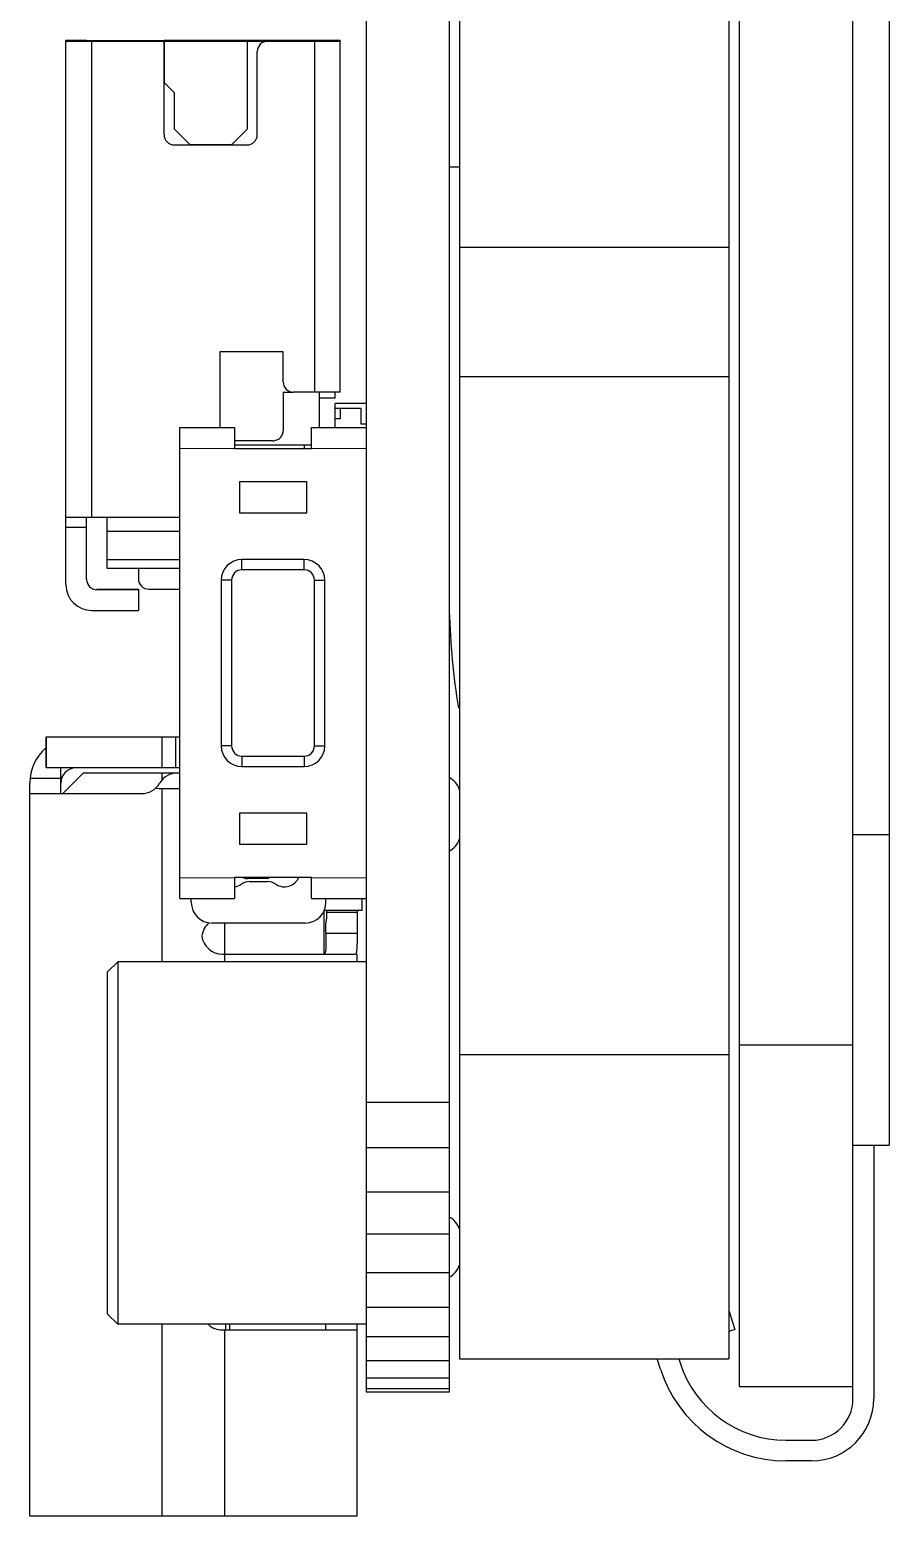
# Model space of a CAD drawing. Header units: inches. Extents: x -13 to 119, y -33 to 44.
# Drawn here: x -13 to -4.7, y -12.14 to 2.22 of the extents above; entities that cross this region are included whole.
import ezdxf

# ---------------------------------------------------------------- set-up
doc = ezdxf.new("R2010")
doc.units = ezdxf.units.IN
doc.header["$LTSCALE"] = 1.21
doc.header["$MEASUREMENT"] = 0
doc.layers.get('0').update_dxf_attribs({"linetype": 'CONTINUOUS'})

msp = doc.modelspace()

# ---------------------------------------------------------------- linework, layer by layer
at = {"color": 7, "linetype": 'Continuous'}
for p, q in [((-9.755, 25.447), (-9.755, -10.94)), ((-8.955, 25.447), (-8.955, -10.94)), ((-8.855, 25.322), (-8.855, -10.617)), ((-6.255, 25.322), (-6.255, -10.617)), ((-6.155, 25.397), (-6.155, -10.883)), ((-5.055, -11.003), (-5.055, 25.397)), ((-4.705, 25.097), (-4.705, -8.553)), ((-12.655, -3.138), (-12.655, 2.117)), ((-12.455, 2.117), (-12.655, 2.117)), ((-12.655, 2.111), (-12.455, 2.11)), ((-12.455, 2.117), (-12.355, 2.117)), ((-12.455, 2.117), (-12.455, 2.111)), ((-12.455, 2.11), (-11.707, 2.11)), ((-12.425, 2.117), (-12.175, 2.117)), ((-12.425, 2.117), (-12.425, 2.111)), ((-12.405, 2.117), (-12.175, 2.117)), ((-12.405, -2.49), (-12.405, 2.11)), ((-12.355, 2.117), (-11.705, 2.117)), ((-12.175, 2.117), (-11.205, 2.117)), ((-12.175, 2.117), (-12.175, 2.111)), ((-11.707, 2.111), (-11.705, 2.111)), ((-11.707, 1.208), (-11.707, 2.11)), ((-10.905, 2.117), (-11.705, 2.117)), ((-11.705, 2.117), (-11.705, 2.117)), ((-11.705, 2.11), (-10.905, 2.11)), ((-11.705, 2.11), (-11.705, 1.71)), ((-11.305, 2.117), (-11.31, 2.111)), ((-10.205, 2.117), (-11.305, 2.117)), ((-11.305, 2.117), (-11.305, 2.111)), ((-10.755, 2.117), (-11.205, 2.117)), ((-11.205, 2.116), (-10.304, 2.116)), ((-11.205, 2.116), (-11.205, 2.116)), ((-11.205, 2.115), (-10.304, 2.115)), ((-11.205, 2.115), (-10.304, 2.115)), ((-11.205, 2.115), (-11.205, 2.114)), ((-11.205, 2.115), (-11.205, 2.115)), ((-11.205, 2.114), (-10.304, 2.114)), ((-11.205, 2.114), (-11.205, 2.114)), ((-11.205, 2.113), (-10.304, 2.113)), ((-11.205, 2.113), (-10.304, 2.113)), ((-11.205, 2.113), (-11.205, 2.112)), ((-11.205, 2.113), (-11.205, 2.113)), ((-11.205, 2.112), (-10.304, 2.112)), ((-11.205, 2.112), (-10.304, 2.112)), ((-11.205, 2.112), (-11.205, 2.111)), ((-11.205, 2.112), (-11.205, 2.112)), ((-11.205, 2.111), (-10.304, 2.111)), ((-10.304, 2.117), (-10.905, 2.117)), ((-10.905, 2.117), (-10.905, 2.117)), ((-10.905, 2.111), (-10.707, 2.111)), ((-10.905, 2.11), (-10.905, 1.26)), ((-10.807, 1.208), (-10.807, 2.01)), ((-10.755, 2.117), (-10.705, 2.117)), ((-10.707, 2.11), (-10.255, 2.11)), ((-10.405, 2.117), (-10.705, 2.117)), ((-10.405, 2.117), (-10.355, 2.117)), ((-10.183, 2.117), (-10.355, 2.117)), ((-10.304, 2.116), (-10.304, 2.116)), ((-10.304, 2.115), (-10.304, 2.115)), ((-10.304, 2.115), (-10.304, 2.114)), ((-10.304, 2.114), (-10.304, 2.114)), ((-10.304, 2.113), (-10.304, 2.113)), ((-10.304, 2.113), (-10.304, 2.112)), ((-10.304, 2.112), (-10.304, 2.112)), ((-10.304, 2.112), (-10.304, 2.111)), ((-10.255, 2.11), (-10.005, 2.111)), ((-10.255, 2.11), (-10.255, -1.28)), ((-10.205, 2.116), (-10.205, 2.117)), ((-10.055, 2.116), (-10.205, 2.116)), ((-10.205, 2.111), (-10.203, 2.111)), ((-10.183, 2.117), (-10.155, 2.117)), ((-10.005, 2.116), (-10.155, 2.116)), ((-10.155, 2.116), (-10.155, 2.116)), ((-10.055, 2.111), (-10.055, 2.116)), ((-10.005, 2.116), (-10.005, 2.111)), ((-10.005, -1.279), (-10.005, 2.111)), ((-11.705, 1.71), (-11.605, 1.61)), ((-11.605, 1.26), (-11.605, 1.61)), ((-11.605, 1.26), (-11.455, 1.11)), ((-11.055, 1.11), (-10.905, 1.26)), ((-11.607, 1.108), (-10.907, 1.108)), ((-11.055, 1.11), (-11.455, 1.11)), ((-8.955, 0.897), (-8.855, 0.897)), ((-8.855, 0.122), (-6.255, 0.122)), ((-10.557, -0.89), (-11.167, -0.89)), ((-11.167, -0.89), (-11.167, -1.621)), ((-10.557, -1.18), (-10.557, -0.89)), ((-8.855, -1.128), (-6.255, -1.128)), ((-10.557, -1.279), (-10.458, -1.279)), ((-10.557, -1.279), (-10.557, -1.652)), ((-10.255, -1.28), (-10.457, -1.28)), ((-10.005, -1.279), (-10.255, -1.28)), ((-10.205, -1.621), (-10.205, -1.28)), ((-10.055, -1.339), (-10.055, -1.279)), ((-10.055, -1.339), (-10.205, -1.339)), ((-9.755, -1.389), (-10.055, -1.389)), ((-10.055, -1.621), (-10.055, -1.389)), ((-9.805, -1.439), (-10.055, -1.439)), ((-10.005, -1.539), (-10.055, -1.539)), ((-10.005, -1.439), (-10.005, -1.539)), ((-9.805, -1.589), (-9.805, -1.439)), ((-11.555, -1.621), (-11.027, -1.621)), ((-11.555, -6.171), (-11.555, -1.621)), ((-11.027, -1.621), (-11.027, -1.828)), ((-10.282, -1.621), (-9.755, -1.621)), ((-10.282, -1.828), (-10.282, -1.621)), ((-9.755, -1.589), (-9.805, -1.589)), ((-11.555, -1.821), (-11.027, -1.824)), ((-10.657, -1.749), (-11.027, -1.749)), ((-11.027, -1.789), (-10.282, -1.789)), ((-11.027, -1.824), (-10.282, -1.824)), ((-10.355, -1.789), (-10.355, -1.824)), ((-10.282, -1.824), (-9.755, -1.821)), ((-10.33, -2.146), (-10.98, -2.146)), ((-10.98, -2.146), (-10.98, -2.446)), ((-10.33, -2.446), (-10.33, -2.146)), ((-12.425, -2.49), (-12.655, -2.489)), ((-12.455, -3.088), (-12.455, -2.49)), ((-11.555, -2.49), (-12.425, -2.49)), ((-12.255, -2.983), (-12.255, -2.489)), ((-10.98, -2.446), (-10.33, -2.446)), ((-12.455, -2.588), (-12.655, -2.588)), ((-12.255, -2.624), (-11.555, -2.624)), ((-11.555, -2.898), (-12.255, -2.898)), ((-11.555, -2.983), (-12.255, -2.983)), ((-11.955, -2.983), (-11.955, -3.083)), ((-10.355, -2.896), (-10.955, -2.896)), ((-10.955, -2.996), (-10.955, -2.896)), ((-10.355, -2.996), (-10.955, -2.996)), ((-10.355, -2.996), (-10.355, -2.896)), ((-11.055, -3.096), (-11.155, -3.096)), ((-11.155, -3.096), (-11.155, -4.696)), ((-11.055, -3.096), (-11.055, -4.696)), ((-10.255, -3.096), (-10.155, -3.096)), ((-10.255, -4.696), (-10.255, -3.096)), ((-10.155, -4.696), (-10.155, -3.096)), ((-12.355, -3.184), (-11.955, -3.184)), ((-12.355, -3.184), (-12.355, -3.188)), ((-11.955, -3.188), (-12.355, -3.188)), ((-11.955, -3.184), (-11.955, -3.388)), ((-11.855, -3.183), (-11.555, -3.183)), ((-12.405, -3.388), (-11.955, -3.388)), ((-12.847, -4.608), (-11.555, -4.608)), ((-12.847, -4.608), (-12.847, -4.908)), ((-12.844, -4.908), (-12.844, -4.608)), ((-11.724, -4.908), (-11.724, -4.608)), ((-11.594, -4.908), (-11.594, -4.608)), ((-11.055, -4.696), (-11.155, -4.696)), ((-10.255, -4.696), (-10.155, -4.696)), ((-10.955, -4.796), (-10.355, -4.796)), ((-10.955, -4.796), (-10.955, -4.896)), ((-10.355, -4.796), (-10.355, -4.896)), ((-13.001, -5.007), (-12.695, -5.007)), ((-11.555, -4.908), (-12.847, -4.908)), ((-12.704, -5.157), (-12.704, -4.908)), ((-12.484, -4.957), (-12.684, -5.157)), ((-12.484, -4.957), (-12.684, -5.157)), ((-12.484, -4.957), (-11.555, -4.958)), ((-11.724, -5.022), (-11.724, -4.958)), ((-10.955, -4.896), (-10.355, -4.896)), ((-13.004, -12.137), (-13.004, -5.057)), ((-13.004, -5.157), (-12.704, -5.158)), ((-12.704, -5.158), (-11.924, -5.158)), ((-11.724, -5.108), (-11.555, -5.108)), ((-11.724, -6.781), (-11.724, -5.108)), ((-10.33, -5.346), (-10.98, -5.346)), ((-10.98, -5.346), (-10.98, -5.646)), ((-10.33, -5.646), (-10.33, -5.346)), ((-5.055, -5.553), (-4.705, -5.553)), ((-10.98, -5.646), (-10.33, -5.646)), ((-11.555, -5.971), (-11.027, -5.967)), ((-11.027, -5.964), (-11.027, -6.171)), ((-10.282, -5.967), (-11.027, -5.967)), ((-10.694, -5.978), (-10.894, -5.978)), ((-10.878, -6.008), (-10.71, -6.008)), ((-10.282, -6.171), (-10.282, -5.964)), ((-10.282, -5.967), (-9.755, -5.971)), ((-11.555, -6.171), (-11.027, -6.171)), ((-11.444, -6.208), (-11.444, -6.171)), ((-10.282, -6.171), (-9.755, -6.171)), ((-10.144, -6.208), (-10.144, -6.171)), ((-9.794, -6.288), (-9.794, -6.171)), ((-10.164, -6.291), (-10.164, -6.708)), ((-9.794, -6.288), (-10.163, -6.288)), ((-10.134, -6.36), (-10.134, -6.287)), ((-9.844, -6.307), (-10.134, -6.307)), ((-9.844, -6.288), (-9.844, -6.507)), ((-10.344, -6.408), (-11.244, -6.408)), ((-11.124, -6.408), (-11.124, -6.781)), ((-10.144, -6.416), (-10.134, -6.36)), ((-10.144, -6.507), (-10.144, -6.407)), ((-10.144, -6.507), (-9.844, -6.507)), ((-11.144, -6.708), (-9.86, -6.708)), ((-9.844, -6.781), (-9.844, -6.707)), ((-12.255, -6.881), (-12.155, -6.781)), ((-12.255, -6.881), (-12.255, -10.181)), ((-9.755, -6.781), (-12.155, -6.781)), ((-12.155, -6.781), (-12.155, -10.281)), ((-6.155, -7.583), (-5.055, -7.583)), ((-8.855, -7.678), (-6.255, -7.678)), ((-8.955, -8.141), (-9.755, -8.141)), ((-8.955, -8.579), (-9.755, -8.579)), ((-5.055, -8.553), (-4.705, -8.553)), ((-4.855, -8.553), (-4.855, -11.003)), ((-8.955, -9.006), (-9.755, -9.006)), ((-8.955, -9.412), (-9.755, -9.412)), ((-8.955, -9.786), (-9.755, -9.786)), ((-12.255, -10.181), (-12.155, -10.281)), ((-8.955, -10.12), (-9.755, -10.12)), ((-6.255, -10.15), (-6.196, -10.333)), ((-9.755, -10.281), (-12.155, -10.281)), ((-11.724, -12.138), (-11.724, -10.281)), ((-11.144, -10.338), (-9.844, -10.337)), ((-11.124, -10.338), (-11.124, -12.138)), ((-11.114, -10.281), (-11.114, -10.338)), ((-11.074, -10.281), (-11.074, -10.338)), ((-10.144, -10.337), (-10.144, -10.281)), ((-9.844, -12.137), (-9.844, -10.281)), ((-6.196, -10.333), (-6.255, -10.352)), ((-8.955, -10.406), (-9.755, -10.406)), ((-8.855, -10.617), (-6.255, -10.617)), ((-6.913, -10.717), (-6.945, -10.617)), ((-6.735, -10.617), (-6.723, -10.657)), ((-8.955, -10.635), (-9.755, -10.635)), ((-8.955, -10.803), (-9.755, -10.803)), ((-8.955, -10.906), (-9.755, -10.906)), ((-6.155, -10.883), (-5.055, -10.883)), ((-8.955, -10.94), (-9.755, -10.94)), ((-5.703, -11.403), (-5.455, -11.403)), ((-5.455, -11.603), (-5.703, -11.603)), ((-11.124, -12.138), (-13.004, -12.137)), ((-9.844, -12.137), (-11.124, -12.138))]:
    msp.add_line(p, q, dxfattribs=at)
for centre, radius, start, end in [((-10.707, 2.01), 0.1, 90, 180), ((-10.735, 1.681), 0.43, 89.9399, 90.0601), ((-11.607, 1.208), 0.1, 180, 270), ((-10.907, 1.208), 0.1, 270, 0), ((-10.457, -1.18), 0.1, 180, 270), ((-10.955, -3.096), 0.2, 90, 180), ((-10.955, -3.096), 0.1, 90, 180), ((-10.355, -3.096), 0.2, 0, 90), ((-10.355, -3.096), 0.1, 0, 90), ((-12.405, -3.138), 0.25, 180, 270), ((-12.355, -3.088), 0.1, 180, 270), ((-11.855, -3.083), 0.1, 180, 270), ((-2.006, -3.211), 6.949, 181.5211, 189.2954), ((-12.554, -5.057), 0.45, 130.849, 180), ((-10.955, -4.696), 0.2, 180, 270), ((-10.955, -4.696), 0.1, 180, 270), ((-10.355, -4.696), 0.2, 270, 0), ((-10.355, -4.696), 0.1, 270, 0), ((-12.554, -5.057), 0.15, 91.3334, 179.9999), ((-11.578, -5.158), 0.2, 90, 150.001), ((-9.044, -5.181), 0.2, 17.9085, 63.4349), ((-11.924, -4.958), 0.2, 270, 329.9996), ((-9.044, -5.534), 0.2, 296.5651, 342.0915), ((-10.878, -6.158), 0.15, 90, 123.5573), ((-10.894, -5.828), 0.15, 251.9428, 270), ((-10.71, -6.158), 0.15, 56.4427, 90), ((-10.544, -5.908), 0.15, 236.4427, 336.4123), ((-11.044, -5.908), 0.15, 276.7294, 303.5573), ((-11.244, -6.208), 0.2, 180, 270), ((-10.344, -6.208), 0.2, 270, 0), ((-11.144, -6.558), 0.2, 129.2727, 172.8192), ((-11.144, -6.508), 0.2, 187.1808, 270), ((-10.165, -6.7), 0.008, 270.0019, 275.1013), ((-9.044, -9.426), 0.2, 17.6247, 63.139), ((-9.044, -9.649), 0.2, 296.8611, 342.3754), ((-11.144, -10.138), 0.2, 226.5615, 270), ((-5.703, -10.333), 1.27, 197.6139, 270), ((-5.703, -10.333), 1.07, 197.6139, 270), ((-5.455, -11.003), 0.6, 270, 0), ((-5.455, -11.003), 0.4, 270, 0)]:
    msp.add_arc(centre, radius, start, end, dxfattribs=at)
msp.add_ellipse((-11.724, -3.827), major_axis=(0, 1.28), ratio=0.999935, start_param=-3.193035, end_param=-3.141593, dxfattribs=at)
for points, knots in [([(-10.657, -1.749), (-10.644, -1.749), (-10.617, -1.744), (-10.584, -1.723), (-10.562, -1.691), (-10.557, -1.665), (-10.557, -1.652)], [0, 0, 0, 0, 0.253394, 0.504814, 0.753413, 1, 1, 1, 1]), ([(-10.144, -6.507), (-10.144, -6.533), (-10.144, -6.57), (-10.144, -6.616), (-10.145, -6.646), (-10.147, -6.671), (-10.15, -6.688), (-10.154, -6.698), (-10.157, -6.704), (-10.161, -6.707), (-10.164, -6.707)], [0, 0, 0, 0, 0.369617, 0.537066, 0.684402, 0.805308, 0.896918, 0.931692, 0.959604, 1, 1, 1, 1]), ([(-9.844, -6.507), (-9.844, -6.533), (-9.844, -6.57), (-9.844, -6.617), (-9.845, -6.647), (-9.847, -6.669), (-9.848, -6.683), (-9.85, -6.692), (-9.852, -6.698), (-9.854, -6.704), (-9.858, -6.708), (-9.86, -6.708)], [0, 0, 0, 0, 0.375822, 0.545722, 0.694696, 0.816268, 0.865707, 0.90727, 0.940913, 0.966867, 1, 1, 1, 1])]:
    msp.add_open_spline(points, degree=3, knots=knots, dxfattribs=at)

doc.saveas('drawing.dxf')
